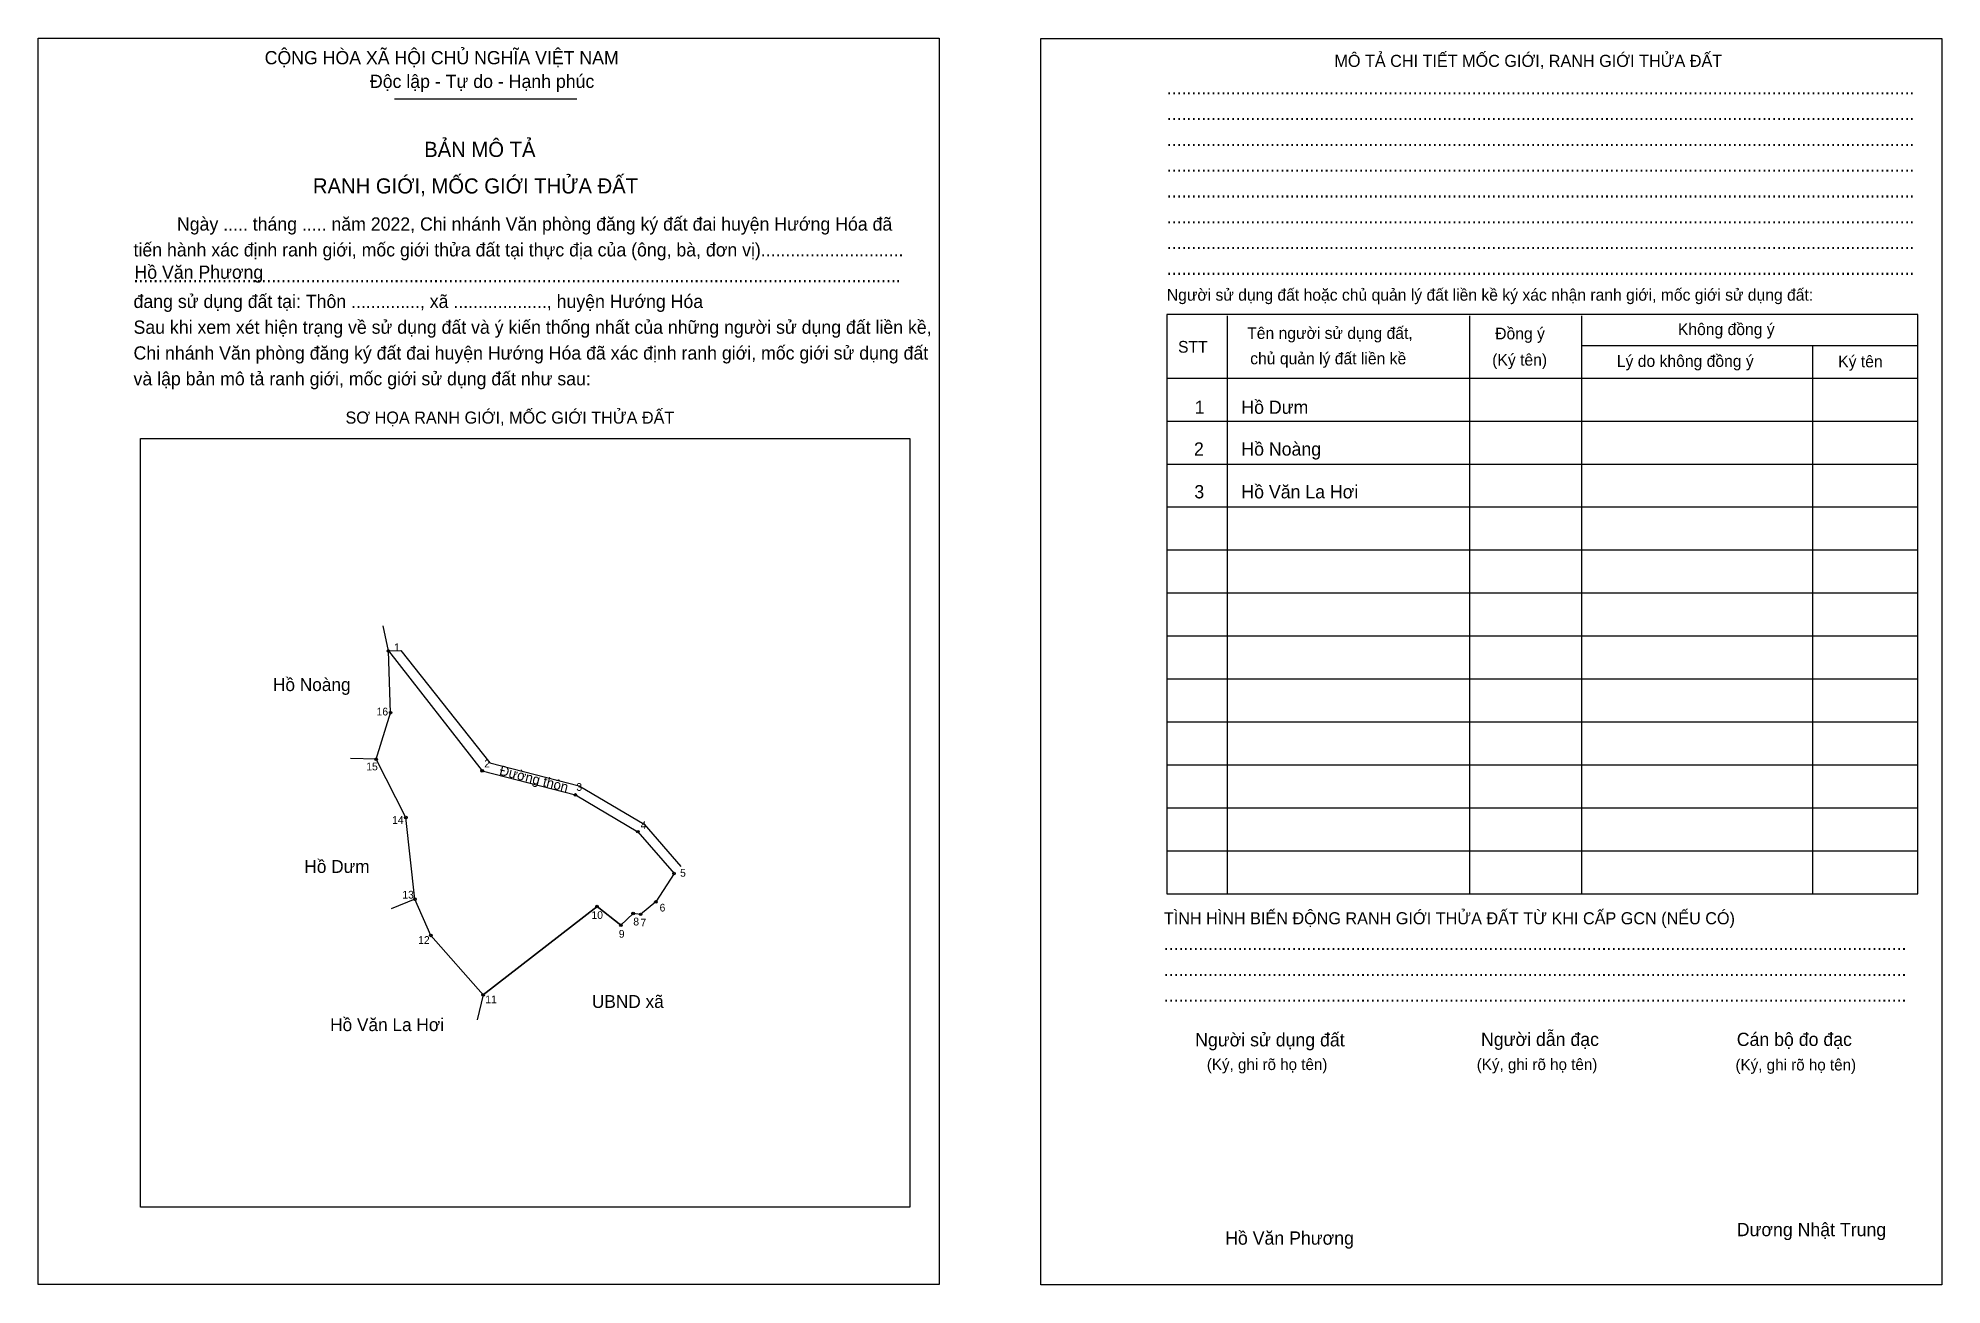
# Model space of a CAD drawing. Extents: x 544231 to 544914, y 1838002 to 1838449.
import ezdxf

# ---------------------------------------------------------------- set-up
doc = ezdxf.new("R2010")
doc.units = 0
for name, color, linetype in [('Level 1', 7, 'Continuous'), ('Level 10', 7, 'Continuous'), ('Level 11', 7, 'Continuous'), ('Level 2', 7, 'Continuous'), ('Level 25', 7, 'Continuous'), ('Level 27', 7, 'Continuous'), ('Level 36', 7, 'Continuous'), ('Level 52', 7, 'Continuous'), ('Level 55', 7, 'Continuous'), ('Level 6', 7, 'Continuous'), ('Level 9', 7, 'Continuous')]:
    doc.layers.add(name, color=color, linetype=linetype)

msp = doc.modelspace()

# ---------------------------------------------------------------- linework, layer by layer
at = {"layer": 'Level 1'}
for p, q in [((544231.24, 1838448.79), (544231.24, 1838448.79)), ((544590.68, 1838448.63), (544590.68, 1838448.63)), ((544359.07, 1838427.06), (544424.41, 1838427.06)), ((544657.46, 1838349.25), (544657.46, 1838142)), ((544744.37, 1838349.25), (544744.37, 1838142)), ((544784.58, 1838349.25), (544784.58, 1838142)), ((544784.58, 1838338.62), (544905.08, 1838338.62)), ((544867.33, 1838338.62), (544867.33, 1838142)), ((544635.89, 1838326.91), (544905.08, 1838326.91)), ((544635.89, 1838311.5), (544905.08, 1838311.5)), ((544267.93, 1838305.18), (544267.93, 1838305.18)), ((544635.89, 1838296.09), (544905.08, 1838296.09)), ((544635.89, 1838280.68), (544905.08, 1838280.68)), ((544635.89, 1838265.27), (544905.08, 1838265.27)), ((544635.89, 1838249.86), (544905.08, 1838249.86)), ((544635.89, 1838234.45), (544905.08, 1838234.45)), ((544635.89, 1838219.04), (544905.08, 1838219.04)), ((544635.89, 1838203.64), (544905.08, 1838203.64)), ((544635.89, 1838188.23), (544905.08, 1838188.23)), ((544635.89, 1838172.82), (544905.08, 1838172.82)), ((544635.89, 1838157.41), (544905.08, 1838157.41)), ((544543.74, 1838029.67), (544543.74, 1838029.67)), ((544554.31, 1838001.94), (544554.31, 1838001.94)), ((544913.75, 1838001.78), (544913.75, 1838001.78))]:
    msp.add_line(p, q, dxfattribs=at)
for points in [[(544905.08, 1838349.71), (544635.89, 1838349.71), (544635.89, 1838142), (544905.08, 1838142)], [(544267.93, 1838305.18), (544543.74, 1838305.18), (544543.74, 1838029.67), (544267.93, 1838029.67)]]:
    msp.add_lwpolyline(points, close=True, dxfattribs=at)
at = {"layer": 'Level 10'}
for p, q in [((544356.83, 1838229.06), (544361.24, 1838229.25)), ((544361.24, 1838229.25), (544393.2, 1838189)), ((544393.2, 1838189), (544425.23, 1838180.71)), ((544425.23, 1838180.71), (544448.46, 1838167.02)), ((544448.46, 1838167.02), (544461.71, 1838151.75))]:
    msp.add_line(p, q, dxfattribs=at)
msp.add_lwpolyline([(544352.45, 1838190.24), (544357.62, 1838206.92), (544356.83, 1838229.06), (544390.44, 1838186.1), (544423.86, 1838177.45), (544446.22, 1838164.27), (544459.22, 1838149.29), (544452.69, 1838139.09), (544447.26, 1838134.63), (544444.54, 1838134.96), (544440.19, 1838130.72), (544431.61, 1838137.45), (544390.76, 1838105.79), (544372.06, 1838127.09), (544366.35, 1838140.09), (544363.08, 1838169.34)], close=True, dxfattribs=at)
at = {"layer": 'Level 11'}
for centre in [(544356.83, 1838229.06), (544357.62, 1838206.92), (544352.45, 1838190.24), (544352.45, 1838190.24), (544390.44, 1838186.1), (544423.86, 1838177.45), (544363.08, 1838169.34), (544446.22, 1838164.27), (544459.22, 1838149.29), (544366.35, 1838140.09), (544431.61, 1838137.45), (544452.69, 1838139.09), (544440.19, 1838130.72), (544444.54, 1838134.96), (544447.26, 1838134.63), (544372.06, 1838127.09), (544390.76, 1838105.79)]:
    msp.add_circle(centre, 0.462, dxfattribs=at)
at = {"layer": 'Level 2'}
for points in [[(544231.24, 1838448.79), (544554.32, 1838448.79), (544554.32, 1838001.94), (544231.24, 1838001.94)], [(544590.68, 1838448.63), (544913.76, 1838448.63), (544913.76, 1838001.78), (544590.68, 1838001.78)]]:
    msp.add_lwpolyline(points, close=True, dxfattribs=at)
at = {"layer": 'Level 25'}
for p, q in [((544390.44, 1838186.1), (544423.86, 1838177.45)), ((544423.86, 1838177.45), (544446.22, 1838164.27)), ((544390.76, 1838105.79), (544431.61, 1838137.45)), ((544431.61, 1838137.45), (544440.19, 1838130.72))]:
    msp.add_line(p, q, dxfattribs=at)
at = {"layer": 'Level 27'}
for p, q in [((544356.83, 1838229.06), (544354.97, 1838238.12)), ((544352.45, 1838190.24), (544343.21, 1838190.48)), ((544366.35, 1838140.09), (544357.76, 1838136.67)), ((544390.76, 1838105.79), (544388.67, 1838096.78))]:
    msp.add_line(p, q, dxfattribs=at)

# ---------------------------------------------------------------- texts
at = {"layer": 'Level 1'}
for s, height, p in [('CỘNG HÒA XÃ HỘI CHỦ NGHĨA VIỆT NAM', 4.7456, (544312.46, 1838439.39)), ('MÔ TẢ CHI TIẾT MỐC GIỚI, RANH GIỚI THỬA ĐẤT', 4.3388, (544695.97, 1838438.45)), ('Độc lập - Tự do - Hạnh phúc', 4.7456, (544350.21, 1838430.91)), ('........................................................................................................................................................', 4.74562, (544635.89, 1838428.6)), ('........................................................................................................................................................', 4.74562, (544635.89, 1838419.36)), ('BẢN MÔ TẢ', 5.424, (544369.66, 1838406.17)), ('........................................................................................................................................................', 4.74562, (544635.89, 1838410.11)), ('RANH GIỚI, MỐC GIỚI THỬA ĐẤT', 5.4242, (544329.77, 1838393.07)), ('........................................................................................................................................................', 4.74562, (544635.89, 1838400.87)), ('........................................................................................................................................................', 4.74562, (544635.89, 1838391.62)), ('Ngày ..... tháng ..... năm 2022, Chi nhánh Văn phòng đăng ký đất đai huyện Hướng Hóa đã', 4.7456, (544281.03, 1838379.76)), ('........................................................................................................................................................', 4.74562, (544635.89, 1838382.38)), ('tiến hành xác định ranh giới, mốc giới thửa đất tại thực địa của (ông, bà, đơn vị).............................', 4.74562, (544265.46, 1838370.51)), ('........................................................................................................................................................', 4.74562, (544635.89, 1838373.13)), ('........................................................................................................................................................', 4.74562, (544635.89, 1838363.89)), ('đang sử dụng đất tại: Thôn .............., xã ..................., huyện Hướng Hóa', 4.7456, (544265.46, 1838352.02)), ('............................................................................................................................................................', 4.74562, (544265.46, 1838361.27)), ('Người sử dụng đất hoặc chủ quản lý đất liền kề ký xác nhận ranh giới, mốc giới sử dụng đất:', 4.2037, (544635.89, 1838354.64)), ('Sau khi xem xét hiện trạng về sử dụng đất và ý kiến thống nhất của những người sử dụng đất liền kề,', 4.7456, (544265.46, 1838342.78)), ('Tên người sử dụng đất,', 4.2037, (544664.7, 1838340.93)), ('Đồng ý', 4.204, (544753.61, 1838340.77)), ('Không đồng ý', 4.2037, (544819.1, 1838342.31)), ('Chi nhánh Văn phòng đăng ký đất đai huyện Hướng Hóa đã xác định ranh giới, mốc giới sử dụng đất', 4.7456, (544265.46, 1838333.53)), ('STT', 4.204, (544639.9, 1838336)), ('chủ quản lý đất liền kề', 4.2037, (544665.78, 1838331.84)), ('(Ký tên)', 4.204, (544752.53, 1838331.37)), ('Lý do không đồng ý', 4.2037, (544797.22, 1838330.91)), ('Ký tên', 4.204, (544876.57, 1838330.76)), ('và lập bản mô tả ranh giới, mốc giới sử dụng đất như sau:', 4.7456, (544265.46, 1838324.29)), ('SƠ HỌA RANH GIỚI, MỐC GIỚI THỬA ĐẤT', 4.3388, (544341.44, 1838310.56)), ('TÌNH HÌNH BIẾN ĐỘNG RANH GIỚI THỬA ĐẤT TỪ KHI CẤP GCN (NẾU CÓ)', 4.3388, (544634.81, 1838131.06)), ('.......................................................................................................................................................', 4.74562, (544634.81, 1838121.82)), ('.......................................................................................................................................................', 4.74562, (544634.81, 1838112.57)), ('.......................................................................................................................................................', 4.74562, (544634.81, 1838103.32)), ('Người sử dụng đất', 4.7456, (544646.06, 1838087.3)), ('Người dẫn đạc', 4.7456, (544748.53, 1838087.45)), ('Cán bộ đo đạc', 4.7456, (544840.21, 1838087.45)), ('(Ký, ghi rõ họ tên)', 4.0679, (544650.22, 1838078.82)), ('(Ký, ghi rõ họ tên)', 4.0679, (544746.99, 1838078.82)), ('(Ký, ghi rõ họ tên)', 4.0679, (544839.75, 1838078.67)), ('Dương Nhật Trung', 4.7456, (544840.21, 1838019.26))]:
    msp.add_text(s, height=height, dxfattribs=at).set_placement(p)
at = {"layer": 'Level 10'}
msp.add_text('Đường thôn', height=3.5, rotation=345.48875, dxfattribs=at).set_placement((544396.39, 1838184.72))
at = {"layer": 'Level 36'}
for s, height, p in [('Hồ Noàng', 4.623, (544315.44, 1838214.69)), ('Hồ Dưm', 4.623, (544326.7, 1838149.49)), ('UBND xã', 4.623, (544429.78, 1838101.08)), ('Hồ Văn La Hơi', 4.6226, (544335.94, 1838092.78))]:
    msp.add_text(s, height=height, dxfattribs=at).set_placement(p)
at = {"layer": 'Level 52'}
for s, height, p in [('1', 4.75, (544645.89, 1838314.08)), ('Hồ Dưm', 4.746, (544662.61, 1838314.08)), ('2', 4.75, (544645.61, 1838299.09)), ('Hồ Noàng', 4.746, (544662.61, 1838299.09)), ('3', 4.75, (544645.75, 1838283.77)), ('Hồ Văn La Hơi', 4.7456, (544662.61, 1838283.77))]:
    msp.add_text(s, height=height, dxfattribs=at).set_placement(p)
at = {"layer": 'Level 55'}
for s, p in [('1', (544356.74, 1838229.06)), ('16', (544357.4, 1838206.92)), ('15', (544352.24, 1838190.24)), ('2', (544390.34, 1838186.1)), ('3', (544423.77, 1838177.45)), ('14', (544362.86, 1838169.34)), ('4', (544446.11, 1838164.27)), ('5', (544459.12, 1838149.29)), ('13', (544366.14, 1838140.09)), ('10', (544431.39, 1838137.45)), ('6', (544452.58, 1838139.09)), ('9', (544440.09, 1838130.72)), ('8', (544444.44, 1838134.96)), ('7', (544447.16, 1838134.63)), ('12', (544371.84, 1838127.09)), ('11', (544390.56, 1838105.79))]:
    msp.add_text(s, height=0.308, dxfattribs=at).set_placement(p)
at = {"layer": 'Level 6'}
for p in [(544265.79, 1838362.5), (544656.8, 1838016.21)]:
    msp.add_text('Hồ Văn Phương', height=4.7459, dxfattribs=at).set_placement(p)
at = {"layer": 'Level 9'}
for s, height, p in [('1', 2.77, (544358.85, 1838228.97)), ('16', 2.774, (544352.59, 1838205.94)), ('15', 2.774, (544348.89, 1838186.25)), ('2', 2.77, (544391.19, 1838187.29)), ('3', 2.77, (544424.19, 1838178.91)), ('14', 2.774, (544358.15, 1838167.07)), ('4', 2.77, (544447.24, 1838165.25)), ('5', 2.77, (544461.4, 1838148.13)), ('13', 2.774, (544361.83, 1838140.29)), ('6', 2.77, (544454.05, 1838135.66)), ('10', 2.774, (544429.62, 1838132.98)), ('8', 2.77, (544444.62, 1838130.65)), ('7', 2.77, (544447.19, 1838130.28)), ('12', 2.774, (544367.5, 1838124.05)), ('9', 2.77, (544439.42, 1838126.26)), ('11', 2.774, (544391.56, 1838102.74))]:
    msp.add_text(s, height=height, dxfattribs=at).set_placement(p)

doc.saveas('drawing.dxf')
